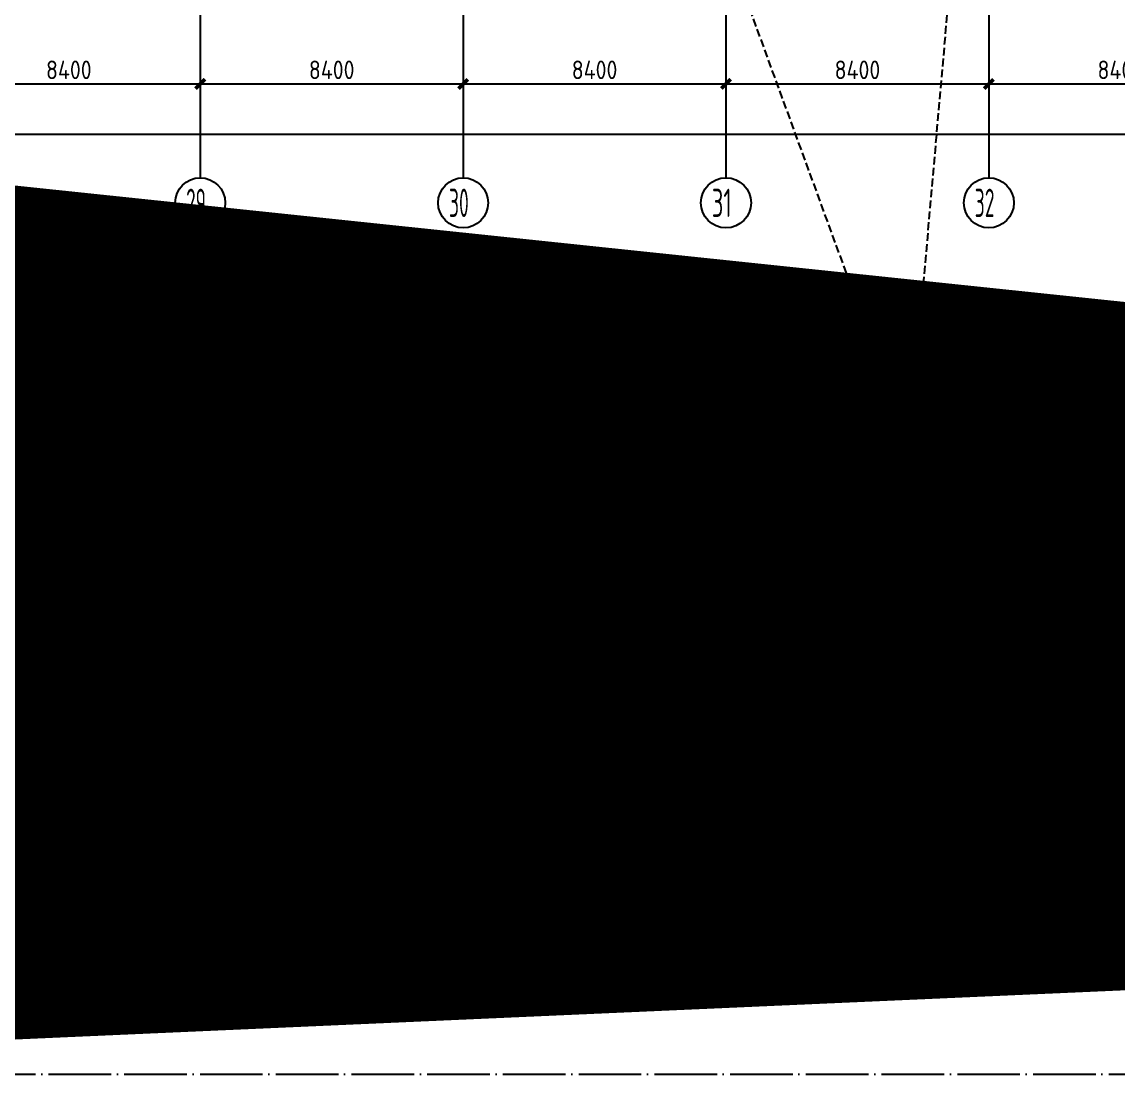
# Model space of a CAD drawing. Header units: inches. Extents: x 0 to 1813292486, y 0 to 3473589894.
# Drawn here: x 600645287 to 600680315, y 3473156107 to 3473189729 of the extents above; entities that cross this region are included whole.
import ezdxf
from ezdxf.enums import TextEntityAlignment as Align

# ---------------------------------------------------------------- set-up
doc = ezdxf.new("R2010")
doc.units = ezdxf.units.IN
doc.header["$LTSCALE"] = 1000
doc.header["$MEASUREMENT"] = 0
doc.linetypes.add('AX-MALL-DIM-P02$0$DASH', pattern=[0.35, 0.25, -0.1])
doc.linetypes.add('AX-MALL-GIRD-200$0$DOTE', pattern=[2.4200000000000004, 2, -0.2, 0.02, -0.2])
for name, color, linetype in [('A-Anno-Note', 241, 'Continuous'), ('AX-MALL-DIM-P02$0$A-Anno-Dims', 3, 'Continuous'), ('AX-MALL-DIM-P02$0$A-Detl-Patt', 8, 'Continuous'), ('AX-MALL-DIM-P02$0$A-Detl-Thin', 131, 'Continuous'), ('AX-MALL-GIRD-200$0$A-Grid', 222, 'AX-MALL-GIRD-200$0$DOTE'), ('AX-MALL-GIRD-200$0$A-Grid-Iden', 11, 'Continuous'), ('AX-MALL-P02-200$0$A-Anno-Note', 241, 'Continuous'), ('AX-MALL-P02-200$0$X-Tlbk', 4, 'Continuous'), ('AX-MALL-WALL-P02$0$A-Anno-Note', 241, 'Continuous'), ('AX-MALL-WALL-P02-QT$0$A-Wind', 4, 'Continuous'), ('AX-MALL-ZTKD-P02$0$A-Anno-Note', 241, 'Continuous'), ('AXIS_TEXT', 7, 'Continuous')]:
    doc.layers.add(name, color=color, linetype=linetype)
doc.layers.add('yichutu', color=7, linetype='Continuous', true_color=0xffffff, plot=False)
doc.styles.add('AX-MALL-DIM-P02$0$_TCH_DIM_T3', font='gbenor.shx')
doc.styles.add('AX-MALL-GIRD-200$0$_TCH_AXIS', font='gbenor.shx', dxfattribs={"bigfont": 'gbcbig.shx'})
doc.styles.add('AX-MALL-GIRD-200$0$_TCH_DIM_T3', font='gbenor.shx')
doc.styles.add('COMPLEX', font='gbenor.shx', dxfattribs={"bigfont": 'gbcbig.shx'})
doc.dimstyles.new('AX-MALL-DIM-P02$0$_TCH_ARCH&&200', dxfattribs={"dimtxt": 595, "dimasz": 300, "dimexe": 500, "dimexo": 500, "dimgap": 152.5, "dimtad": 1, "dimdec": 0, "dimzin": 0, "dimdsep": 46, "dimtxsty": 'AX-MALL-DIM-P02$0$_TCH_DIM_T3', "dimblk": 'AX-MALL-DIM-P02$0$_ArchTick', "dimcen": 0.09, "dimclrt": 7, "dimazin": 2, "dimtfac": 1, "dimtdec": 0, "dimtix": 1, "dimtmove": 2, "dimatfit": 3, "dimfxl": 500, "dimtolj": 1, "dimtzin": 0, "dimarcsym": 0})
doc.dimstyles.new('AX-MALL-DIM-P02$0$_TCH_ARROW&&180', dxfattribs={"dimtxt": 535.5, "dimasz": 540, "dimexe": 450, "dimexo": 450, "dimgap": 137.25, "dimtad": 1, "dimdec": 0, "dimzin": 0, "dimdsep": 46, "dimtxsty": 'AX-MALL-DIM-P02$0$_TCH_DIM_T3', "dimcen": 0.09, "dimclrt": 7, "dimaunit": 1, "dimadec": 3, "dimazin": 2, "dimtfac": 1, "dimtdec": 0, "dimtix": 1, "dimtmove": 2, "dimatfit": 3, "dimfxl": 500, "dimtolj": 1, "dimtzin": 0, "dimarcsym": 0})
doc.dimstyles.new('AX-MALL-GIRD-200$0$_TCH_ARCH&&200', dxfattribs={"dimtxt": 595, "dimasz": 300, "dimexe": 500, "dimexo": 500, "dimgap": 152.5, "dimtad": 1, "dimdec": 0, "dimzin": 0, "dimdsep": 46, "dimtxsty": 'AX-MALL-GIRD-200$0$_TCH_DIM_T3', "dimblk": 'AX-MALL-GIRD-200$0$_ArchTick', "dimcen": 0.09, "dimclrt": 7, "dimazin": 2, "dimtfac": 1, "dimtdec": 0, "dimtix": 1, "dimtmove": 2, "dimatfit": 3, "dimfxl": 500, "dimtolj": 1, "dimtzin": 0, "dimarcsym": 0})

# ---------------------------------------------------------------- blocks, each defined once
blk = doc.blocks.new('_AXISO')
blk.add_circle((0, 0), 0.5)
at = {"layer": 'AXIS_TEXT', "style": 'COMPLEX', "width": 1.041666666666667}
blk.add_attdef('A', text='', height=0.56, dxfattribs=at).set_placement((-0.25, -0.28), (0.25, -0.28), align=Align.FIT)
blk = doc.blocks.new('AX-MALL-GIRD-200$0$_ArchTick')
at = {"color": 0, "linetype": 'ByBlock', "const_width": 0.4}
blk.add_lwpolyline([(-0.5, -0.5), (0.5, 0.5)], dxfattribs=at)
blk = doc.blocks.new('*D402')
at = {"layer": 'AX-MALL-GIRD-200$0$A-Grid-Iden', "color": 0, "lineweight": -2, "transparency": 16777216}
for p, q in [((600228911.2944353, 3473108184.105383), (600226607.2817459, 3473101999.323614)), ((600226781.8281617, 3473102467.867687), (600551951.4150985, 3472981332.655089)), ((600554080.8813719, 3472987048.892785), (600551776.8686827, 3472980864.111016))]:
    blk.add_line(p, q, dxfattribs=at)
at = {"layer": 'AX-MALL-GIRD-200$0$A-Grid-Iden', "color": 0, "lineweight": -2, "transparency": 16777216, "xscale": 300, "yscale": 300, "zscale": 300}
for p, rotation in [((600226781.8281617, 3473102467.867687), 159.5681613089764), ((600551951.4150985, 3472981332.655089), 339.5681613089764)]:
    blk.add_blockref('AX-MALL-GIRD-200$0$_ArchTick', p, dxfattribs=dict(at, rotation=rotation))
at = {"layer": 'AX-MALL-GIRD-200$0$A-Grid-Iden', "color": 7, "transparency": 16777216, "insert": (600389523.7134044, 3473042321.951055), "char_height": 595, "attachment_point": 5, "rotation": 339.5681613087273, "style": 'AX-MALL-GIRD-200$0$_TCH_DIM_T3'}
blk.add_mtext('\\A1;347000', dxfattribs=at)
blk = doc.blocks.new('*D430')
at = {"layer": 'AX-MALL-GIRD-200$0$A-Grid-Iden', "color": 0, "lineweight": -2, "transparency": 16777216}
for p, q in [((600434976.9779152, 3473031418.591693), (600433231.5137566, 3473026733.150959)), ((600442848.5183473, 3473028486.211906), (600441103.054189, 3473023800.771173)), ((600433406.0601724, 3473027201.695033), (600441277.6006048, 3473024269.315247))]:
    blk.add_line(p, q, dxfattribs=at)
at = {"layer": 'AX-MALL-GIRD-200$0$A-Grid-Iden', "color": 0, "lineweight": -2, "transparency": 16777216, "xscale": 300, "yscale": 300, "zscale": 300}
for p, rotation in [((600433406.0601724, 3473027201.695033), 159.5681613086433), ((600441277.6006048, 3473024269.315247), 339.5681613086433)]:
    blk.add_blockref('AX-MALL-GIRD-200$0$_ArchTick', p, dxfattribs=dict(at, rotation=rotation))
at = {"layer": 'AX-MALL-GIRD-200$0$A-Grid-Iden', "color": 7, "transparency": 16777216, "insert": (600437498.9221628, 3473026157.194806), "char_height": 595, "attachment_point": 5, "rotation": 339.5681613087273, "style": 'AX-MALL-GIRD-200$0$_TCH_DIM_T3'}
blk.add_mtext('\\A1;8400', dxfattribs=at)
blk = doc.blocks.new('*D431')
at = {"layer": 'AX-MALL-GIRD-200$0$A-Grid-Iden', "color": 0, "lineweight": -2, "transparency": 16777216}
for p, q in [((600442848.5183469, 3473028486.211906), (600441103.0541886, 3473023800.771173)), ((600450720.0587807, 3473025553.83212), (600448974.5946224, 3473020868.391387)), ((600441277.6006047, 3473024269.315247), (600449149.1410384, 3473021336.93546))]:
    blk.add_line(p, q, dxfattribs=at)
at = {"layer": 'AX-MALL-GIRD-200$0$A-Grid-Iden', "color": 0, "lineweight": -2, "transparency": 16777216, "xscale": 300, "yscale": 300, "zscale": 300}
for p, rotation in [((600441277.6006047, 3473024269.315247), 159.5681613090017), ((600449149.1410384, 3473021336.93546), 339.5681613090017)]:
    blk.add_blockref('AX-MALL-GIRD-200$0$_ArchTick', p, dxfattribs=dict(at, rotation=rotation))
at = {"layer": 'AX-MALL-GIRD-200$0$A-Grid-Iden', "color": 7, "transparency": 16777216, "insert": (600445370.4625957, 3473023224.81502), "char_height": 595, "attachment_point": 5, "rotation": 339.56816133717393, "style": 'AX-MALL-GIRD-200$0$_TCH_DIM_T3'}
blk.add_mtext('\\A1;8400', dxfattribs=at)
blk = doc.blocks.new('*D432')
at = {"layer": 'AX-MALL-GIRD-200$0$A-Grid-Iden', "color": 0, "lineweight": -2, "transparency": 16777216}
for p, q in [((600450720.0587809, 3473025553.83212), (600448974.5946224, 3473020868.391386)), ((600458591.5992144, 3473022621.452334), (600456846.1350559, 3473017936.0116)), ((600449149.1410382, 3473021336.935459), (600457020.6814717, 3473018404.555673))]:
    blk.add_line(p, q, dxfattribs=at)
at = {"layer": 'AX-MALL-GIRD-200$0$A-Grid-Iden', "color": 0, "lineweight": -2, "transparency": 16777216, "xscale": 300, "yscale": 300, "zscale": 300}
for p, rotation in [((600449149.1410382, 3473021336.935459), 159.5681613081501), ((600457020.6814717, 3473018404.555673), 339.5681613081501)]:
    blk.add_blockref('AX-MALL-GIRD-200$0$_ArchTick', p, dxfattribs=dict(at, rotation=rotation))
at = {"layer": 'AX-MALL-GIRD-200$0$A-Grid-Iden', "color": 7, "transparency": 16777216, "insert": (600453242.0030293, 3473020292.435233), "char_height": 595, "attachment_point": 5, "rotation": 339.56816132295063, "style": 'AX-MALL-GIRD-200$0$_TCH_DIM_T3'}
blk.add_mtext('\\A1;8400', dxfattribs=at)
blk = doc.blocks.new('*D433')
at = {"layer": 'AX-MALL-GIRD-200$0$A-Grid-Iden', "color": 0, "lineweight": -2, "transparency": 16777216}
for p, q in [((600458591.5992143, 3473022621.452333), (600456846.1350558, 3473017936.0116)), ((600466463.1396471, 3473019689.072548), (600464717.6754884, 3473015003.631814)), ((600457020.6814718, 3473018404.555673), (600464892.2219044, 3473015472.175887))]:
    blk.add_line(p, q, dxfattribs=at)
at = {"layer": 'AX-MALL-GIRD-200$0$A-Grid-Iden', "color": 0, "lineweight": -2, "transparency": 16777216, "xscale": 300, "yscale": 300, "zscale": 300}
for p, rotation in [((600457020.6814718, 3473018404.555673), 159.5681613094948), ((600464892.2219044, 3473015472.175887), 339.5681613094948)]:
    blk.add_blockref('AX-MALL-GIRD-200$0$_ArchTick', p, dxfattribs=dict(at, rotation=rotation))
at = {"layer": 'AX-MALL-GIRD-200$0$A-Grid-Iden', "color": 7, "transparency": 16777216, "insert": (600461113.5434623, 3473017360.055446), "char_height": 595, "attachment_point": 5, "rotation": 339.56816132295063, "style": 'AX-MALL-GIRD-200$0$_TCH_DIM_T3'}
blk.add_mtext('\\A1;8400', dxfattribs=at)
blk = doc.blocks.new('*D434')
at = {"layer": 'AX-MALL-GIRD-200$0$A-Grid-Iden', "color": 0, "lineweight": -2, "transparency": 16777216}
for p, q in [((600466463.1396468, 3473019689.072547), (600464717.6754887, 3473015003.631814)), ((600474334.6800797, 3473016756.692762), (600472589.2159216, 3473012071.252028)), ((600464892.2219045, 3473015472.175888), (600472763.7623374, 3473012539.796102))]:
    blk.add_line(p, q, dxfattribs=at)
at = {"layer": 'AX-MALL-GIRD-200$0$A-Grid-Iden', "color": 0, "lineweight": -2, "transparency": 16777216, "xscale": 300, "yscale": 300, "zscale": 300}
for p, rotation in [((600464892.2219045, 3473015472.175888), 159.5681613097787), ((600472763.7623374, 3473012539.796102), 339.5681613097787)]:
    blk.add_blockref('AX-MALL-GIRD-200$0$_ArchTick', p, dxfattribs=dict(at, rotation=rotation))
at = {"layer": 'AX-MALL-GIRD-200$0$A-Grid-Iden', "color": 7, "transparency": 16777216, "insert": (600468985.0838947, 3473014427.67566), "char_height": 595, "attachment_point": 5, "rotation": 339.5681613017562, "style": 'AX-MALL-GIRD-200$0$_TCH_DIM_T3'}
blk.add_mtext('\\A1;8400', dxfattribs=at)
blk = doc.blocks.new('*D1072')
at = {"layer": 'AX-MALL-DIM-P02$0$A-Anno-Dims', "color": 0, "lineweight": -2, "transparency": 16777216}
for p, q in [((600458482.5653365, 3473007345.88062), (600458480.3845079, 3473006985.887226)), ((600459245.5388199, 3473007171.028638), (600459090.7347305, 3473006846.012186))]:
    blk.add_line(p, q, dxfattribs=at)
blk.add_arc((600458471.6632345, 3473005546.25052), 1889.663122177124, 80.96108901159356, 73.22353820153725, dxfattribs=at)
at = {"layer": 'AX-MALL-DIM-P02$0$A-Anno-Dims', "color": 0, "transparency": 16777216}
for points in [[(600459003.6939278, 3473007266.489063), (600459030.491552, 3473007444.483129), (600458483.1105435, 3473007435.878969)], [(600458795.2332597, 3473007498.397688), (600458741.8449872, 3473007326.497448), (600459284.239842, 3473007252.282751)]]:
    blk.add_solid(points, dxfattribs=at)
at = {"layer": 'AX-MALL-DIM-P02$0$A-Anno-Dims', "color": 7, "transparency": 16777216, "insert": (600458984.2471046, 3473007782.930341), "char_height": 535.5, "attachment_point": 5, "rotation": 347.092313613407, "style": 'AX-MALL-DIM-P02$0$_TCH_DIM_T3'}
blk.add_mtext('\\A1;25°7\'16"', dxfattribs=at)
blk = doc.blocks.new('AX-MALL-DIM-P02$0$_ArchTick')
at = {"color": 0, "linetype": 'ByBlock', "const_width": 0.4}
blk.add_lwpolyline([(-0.5, -0.5), (0.5, 0.5)], dxfattribs=at)
blk = doc.blocks.new('*D1675')
at = {"layer": 'AX-MALL-DIM-P02$0$A-Anno-Dims', "color": 0, "lineweight": -2, "transparency": 16777216}
for p, q in [((600450063.6389246, 3473028299.382984), (600449690.9730592, 3473026699.193456)), ((600449804.3824583, 3473027186.161944), (600475823.5361165, 3473021126.598217)), ((600476082.7925828, 3473022239.819257), (600475710.1267173, 3473020639.62973))]:
    blk.add_line(p, q, dxfattribs=at)
at = {"layer": 'AX-MALL-DIM-P02$0$A-Anno-Dims', "color": 0, "lineweight": -2, "transparency": 16777216, "xscale": 300, "yscale": 300, "zscale": 300}
for p, rotation in [((600449804.3824583, 3473027186.161944), 166.8901468603357), ((600475823.5361165, 3473021126.598217), 346.8901468603357)]:
    blk.add_blockref('AX-MALL-DIM-P02$0$_ArchTick', p, dxfattribs=dict(at, rotation=rotation))
at = {"layer": 'AX-MALL-DIM-P02$0$A-Anno-Dims', "color": 7, "transparency": 16777216, "insert": (600462916.0277468, 3473024594.65172), "char_height": 595, "attachment_point": 5, "rotation": 346.8901468603357, "style": 'AX-MALL-DIM-P02$0$_TCH_DIM_T3'}
blk.add_mtext('\\A1;26715', dxfattribs=at)
blk = doc.blocks.new('yct-2230-841-446111.5-168242.05-200.05-7.0')
at = {"layer": 'yichutu', "color": 7, "true_color": 0xffffff}
blk.add_lwpolyline([(0, 0), (0, 168242.05), (446111.5, 168242.05), (446111.5, 0)], close=True, dxfattribs=at)
blk = doc.blocks.new('AX-MALL-GIRD-200')
at = {"layer": 'AX-MALL-GIRD-200$0$A-Grid'}
blk.add_lwpolyline([(600121810.723207, 3473109514.681516), (600627098.0007555, 3472921280.343968), (600690585.7046146, 3473091703.708048), (600185298.4270658, 3473279938.045597)], close=True, dxfattribs=at)
at = {"layer": 'AX-MALL-GIRD-200$0$A-Grid-Iden'}
for p, q in [((600443023.064764, 3473028954.75598), (600440230.3221105, 3473021458.050806)), ((600450894.6051974, 3473026022.376194), (600448101.862544, 3473018525.671019)), ((600458766.1456302, 3473023089.996408), (600455973.4029768, 3473015593.291233)), ((600466637.6860628, 3473020157.616621), (600463844.9434093, 3473012660.911447))]:
    blk.add_line(p, q, dxfattribs=at)
ref = blk.add_blockref('_AXISO', (600439951.0478451, 3473020708.380288), dxfattribs=dict(at, xscale=1600, yscale=1600, zscale=1600))
ref.add_attrib('A', '29', dxfattribs={"height": 905.0966799187808, "rotation": 339.5681612714663, "style": 'AX-MALL-GIRD-200$0$_TCH_AXIS', "width": 0.525000000014195}).set_placement((600439368.9887786, 3473020442.283985), (600439962.6975378, 3473020221.110051), align=Align.FIT)
ref = blk.add_blockref('_AXISO', (600447822.5882785, 3473017776.000502), dxfattribs=dict(at, xscale=1600, yscale=1600, zscale=1600))
ref.add_attrib('A', '30', dxfattribs={"height": 905.0966799187808, "rotation": 339.5681612714663, "style": 'AX-MALL-GIRD-200$0$_TCH_AXIS', "width": 0.5250000000141948}).set_placement((600447240.529212, 3473017509.904198), (600447834.2379712, 3473017288.730263), align=Align.FIT)
ref = blk.add_blockref('_AXISO', (600455694.1287113, 3473014843.620716), dxfattribs=dict(at, xscale=1600, yscale=1600, zscale=1600))
ref.add_attrib('A', '31', dxfattribs={"height": 905.0966799187808, "rotation": 339.5681613231658, "style": 'AX-MALL-GIRD-200$0$_TCH_AXIS', "width": 0.5250000001539604}).set_placement((600455112.0696445, 3473014577.524412), (600455705.778404, 3473014356.350478), align=Align.FIT)
ref = blk.add_blockref('_AXISO', (600463565.6691439, 3473011911.24093), dxfattribs=dict(at, xscale=1600, yscale=1600, zscale=1600))
ref.add_attrib('A', '32', dxfattribs={"height": 905.0966799187808, "rotation": 339.5681613231658, "style": 'AX-MALL-GIRD-200$0$_TCH_AXIS', "width": 0.5250000001539603}).set_placement((600462983.6100771, 3473011645.144626), (600463577.3188367, 3473011423.970692), align=Align.FIT)
for base, p1, p2, angle, picture, middle, turn in [((600551951.4150985, 3472981332.655089), (600229085.8408508, 3473108652.649456), (600554255.4277877, 3472987517.436858), 339.5681613089764, '*D402', (600389523.7134044, 3473042321.951055), 339.5681613087274), ((600441277.6006048, 3473024269.315247), (600435151.5243306, 3473031887.135766), (600443023.064763, 3473028954.75598), 339.56816130864325, '*D430', (600437498.9221628, 3473026157.194806), 339.5681613087274), ((600449149.1410384, 3473021336.93546), (600443023.064763, 3473028954.75598), (600450894.6051967, 3473026022.376194), 339.5681613120495, '*D431', (600445370.4625957, 3473023224.81502), 339.5681613371739), ((600457020.6814717, 3473018404.555673), (600450894.6051968, 3473026022.376194), (600458766.1456302, 3473023089.996407), 339.56816130510225, '*D432', (600453242.0030293, 3473020292.435233), 339.5681613229506), ((600464892.2219044, 3473015472.175887), (600458766.1456301, 3473023089.996407), (600466637.6860628, 3473020157.616621), 339.5681613094948, '*D433', (600461113.5434623, 3473017360.055446), 339.5681613229506), ((600472763.7623374, 3473012539.796102), (600466637.6860628, 3473020157.616621), (600474509.2264956, 3473017225.236835), 339.5681613097787, '*D434', (600468985.0838947, 3473014427.67566), 339.5681613017562)]:
    dim = blk.add_linear_dim(base=base, p1=p1, p2=p2, angle=angle, dimstyle='AX-MALL-GIRD-200$0$_TCH_ARCH&&200', override={"dimgap": 0}, dxfattribs=at)
    dim.commit()
    dim.dimension.update_dxf_attribs({"geometry": picture, "text_midpoint": middle, "dimtype": 129, "text_rotation": turn})
blk = doc.blocks.new('AX-MALL-WALL-P02-QT')
at = {"layer": 'AX-MALL-WALL-P02-QT$0$A-Wind'}
blk.add_blockref('AX-MALL-GIRD-200', (0, 0), dxfattribs=at)
blk = doc.blocks.new('AX-MALL-WALL-P02')
at = {"layer": 'AX-MALL-WALL-P02$0$A-Anno-Note'}
blk.add_blockref('AX-MALL-WALL-P02-QT', (0, 0), dxfattribs=at)
blk = doc.blocks.new('AX-MALL-ZTKD-P02')
at = {"layer": 'AX-MALL-ZTKD-P02$0$A-Anno-Note'}
blk.add_blockref('AX-MALL-GIRD-200', (0, 0), dxfattribs=at)
blk = doc.blocks.new('AX-MALL-DIM-P02')
at = {"layer": 'AX-MALL-DIM-P02$0$A-Detl-Patt', "linetype": 'AX-MALL-DIM-P02$0$DASH'}
for p, q in [((600458657.0336667, 3473036145.68917), (600458471.663234, 3473005546.250519)), ((600471630.0108972, 3473033172.649051), (600458471.6632338, 3473005546.250519))]:
    blk.add_line(p, q, dxfattribs=at)
at = {"layer": 'AX-MALL-DIM-P02$0$A-Detl-Thin'}
blk.add_blockref('AX-MALL-ZTKD-P02', (-2.384185791015625e-06, 9.5367431640625e-07), dxfattribs=at)
at = {"layer": 'AX-MALL-DIM-P02$0$A-Anno-Dims'}
dim = blk.add_aligned_dim(p1=(600450177.0483239, 3473028786.351471), p2=(600476196.2019819, 3473022726.787745), distance=-1643.0113732820141, dimstyle='AX-MALL-DIM-P02$0$_TCH_ARCH&&200', dxfattribs=at)
dim.commit()
dim.dimension.update_dxf_attribs({"geometry": '*D1675', "text_midpoint": (600462916.0277468, 3473024594.65172)})
dim = blk.add_angular_dim_3p(base=(600458758.1740193, 3473007414.066968), center=(600458471.6632346, 3473005546.25052), p1=(600459439.0439314, 3473007577.299202), p2=(600458485.291372, 3473007795.872363), dimstyle='AX-MALL-DIM-P02$0$_TCH_ARROW&&180', override={"dimgap": 0}, dxfattribs=at)
dim.commit()
dim.dimension.update_dxf_attribs({"geometry": '*D1072', "text_midpoint": (600458984.2471046, 3473007782.930341), "dimtype": 133, "text_rotation": 347.092313613407})
blk = doc.blocks.new('AX-MALL-P02-200')
at = {"layer": 'AX-MALL-P02-200$0$A-Anno-Note'}
blk.add_blockref('AX-MALL-WALL-P02', (0, 0), dxfattribs=at)
at = {"layer": 'AX-MALL-P02-200$0$X-Tlbk'}
blk.add_lwpolyline([(600182351.0824882, 3473094412.306256), (600600292.3959695, 3472938716.903233), (600659009.8102252, 3473096335.129436), (600241068.4967592, 3473252030.532459)], close=True, dxfattribs=at)
at = {"layer": 'AX-MALL-P02-200$0$X-Tlbk', "const_width": 200}
blk.add_lwpolyline([(600187734.7089074, 3473094541.018292), (600599116.4053686, 3472941289.265293), (600656437.4483023, 3473095159.138958), (600245055.7518562, 3473248410.891957)], close=True, dxfattribs=at)
at = {"layer": 'AX-MALL-P02-200$0$A-Anno-Note'}
blk.add_blockref('AX-MALL-DIM-P02', (0, 0), dxfattribs=at)

msp = doc.modelspace()

# ---------------------------------------------------------------- block references
at = {"layer": 'A-Anno-Note', "rotation": 20.43183869077545}
msp.add_blockref('AX-MALL-P02-200', (1250392458.527329, 9048125.682563305), dxfattribs=at)

# ---------------------------------------------------------------- next in the draw order: block references
at = {"layer": 'yichutu'}
msp.add_blockref('yct-2230-841-446111.5-168242.05-200.05-7.0', (600383765.8413509, 3473163066.459832), dxfattribs=at)

doc.saveas('drawing.dxf')
